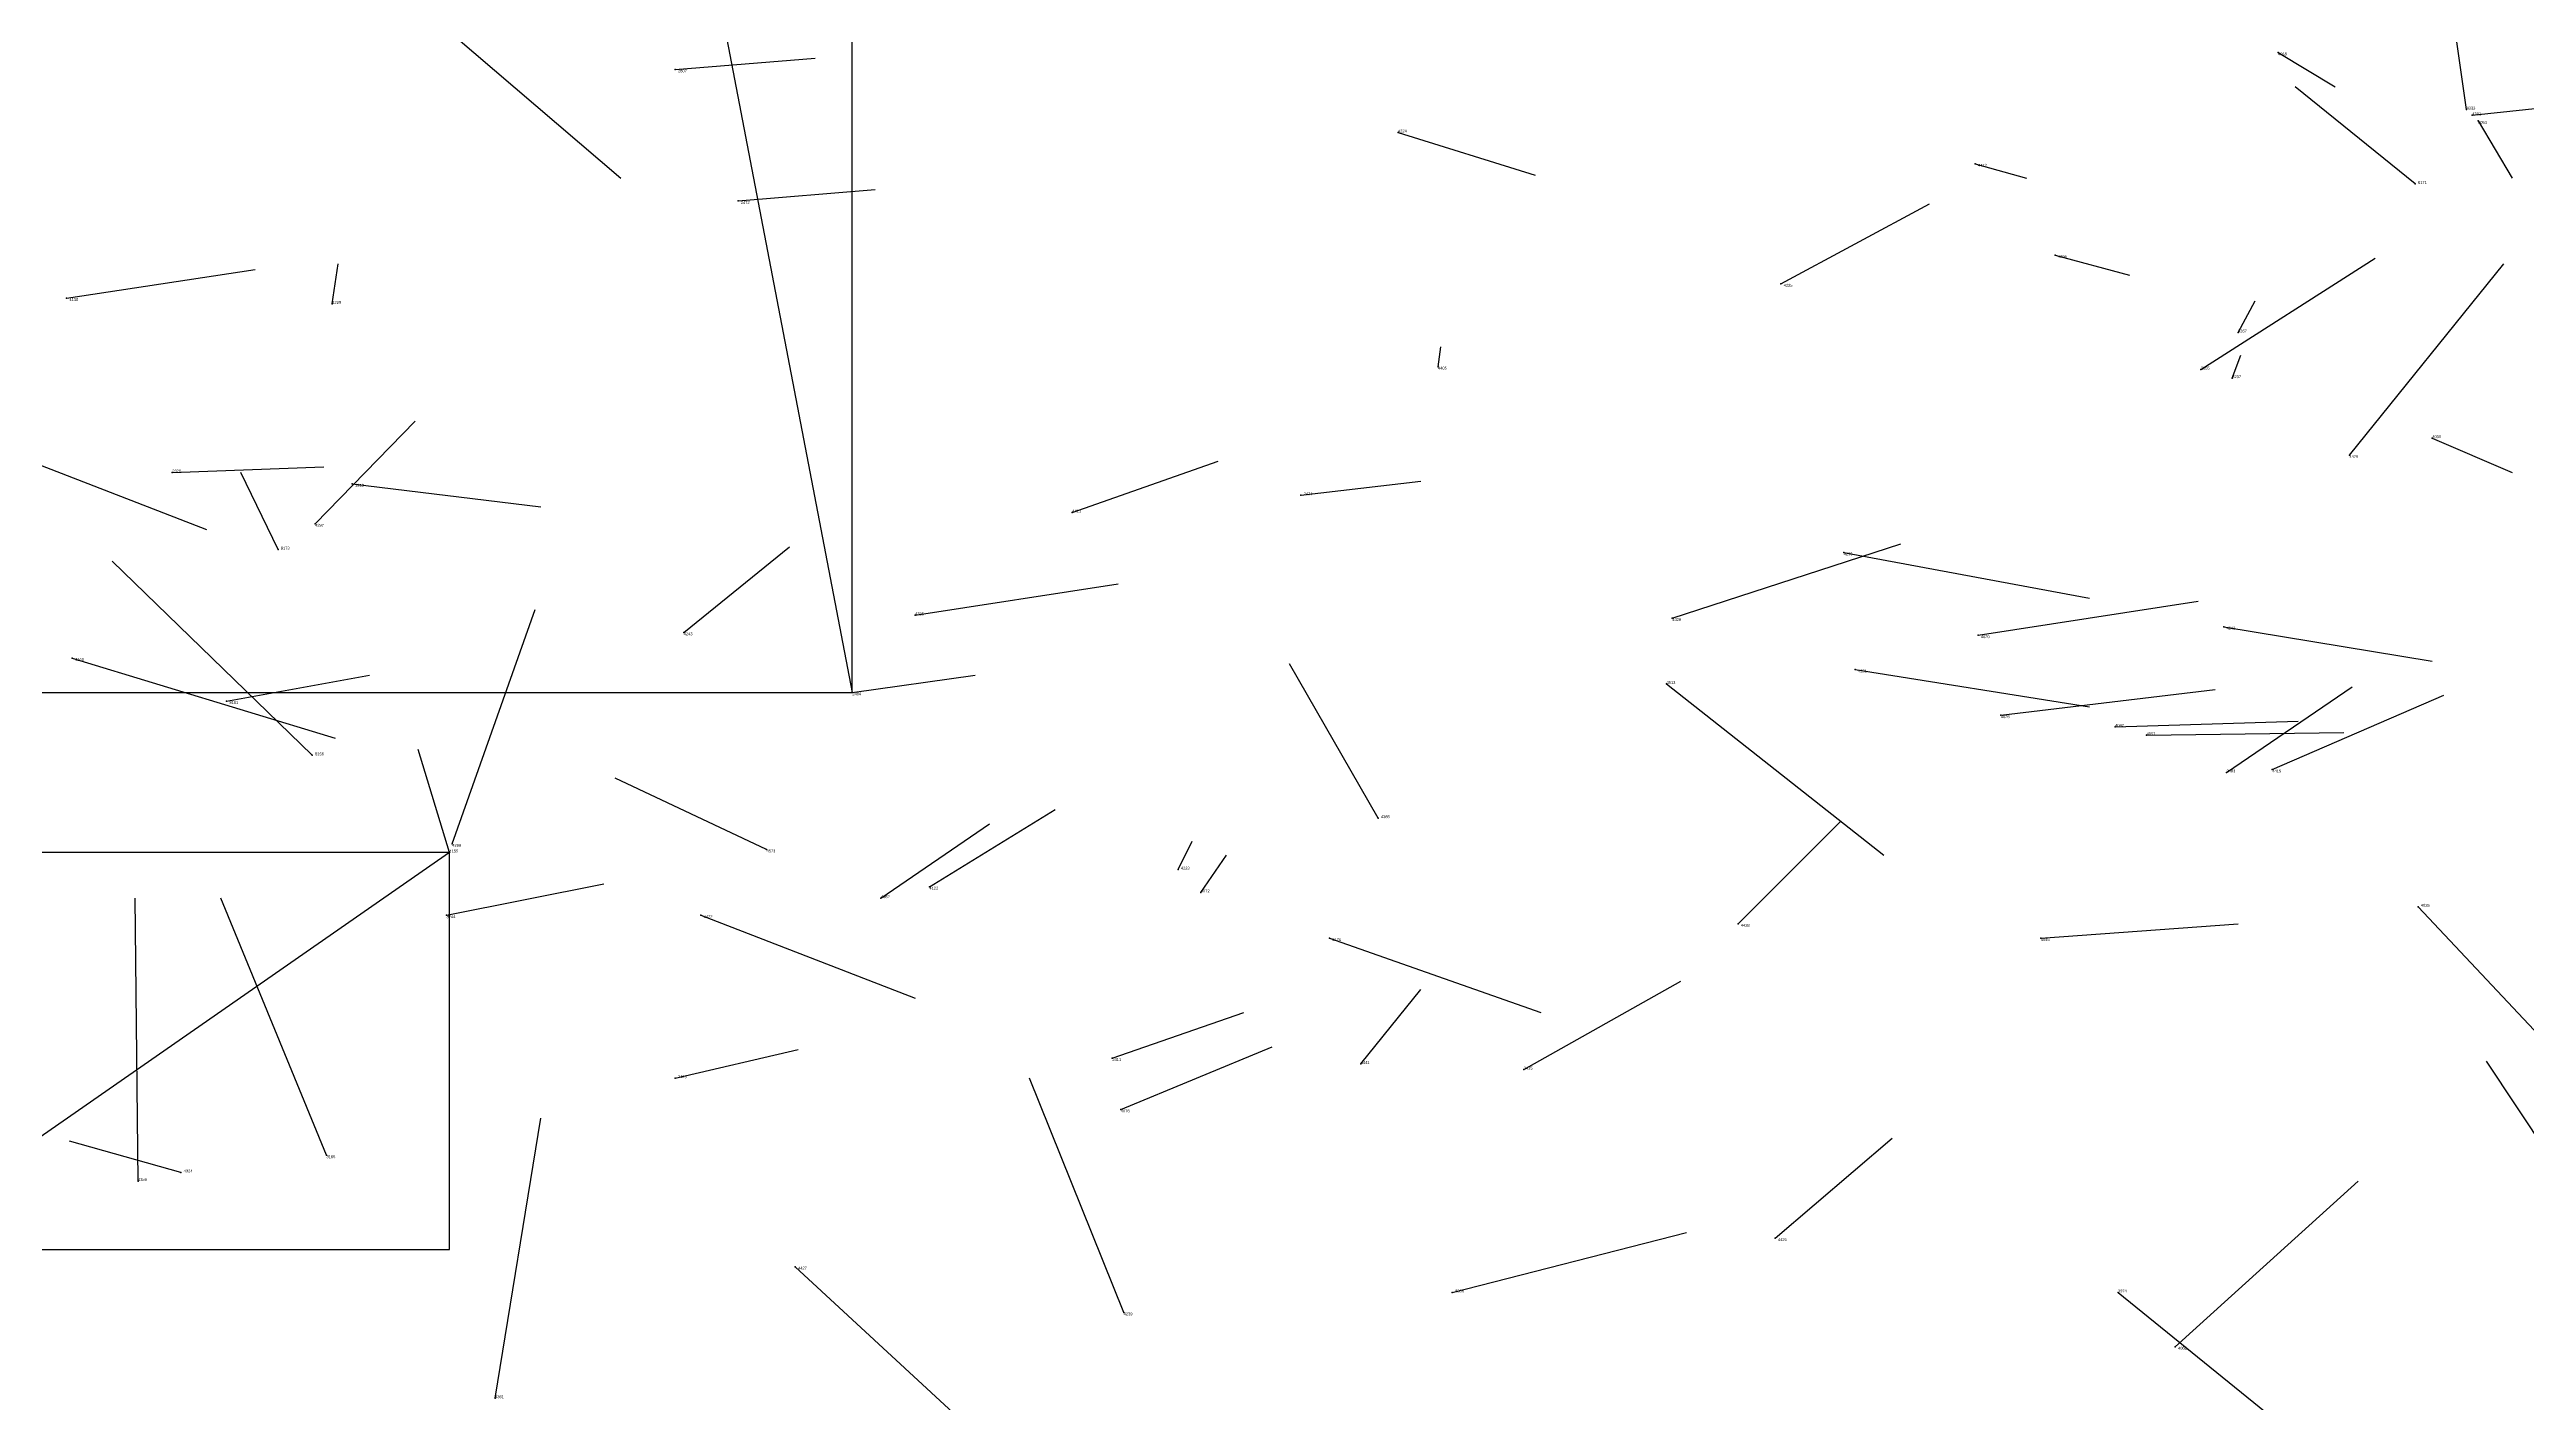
# Model space of a CAD drawing. Extents: x 59.1 to 70.8, y 600.3 to 605.1.
# Drawn here: x 65.823 to 66.69, y 602.813 to 603.286 of the extents above; entities that cross this region are included whole.
import ezdxf

# ---------------------------------------------------------------- set-up
doc = ezdxf.new("R2010")
doc.units = 0
for name, color, linetype in [('Clients', 3, 'CONTINUOUS'), ('Facilities', 3, 'CONTINUOUS'), ('Facilities_lines', 3, 'CONTINUOUS'), ('Min_max_boxes', 1, 'CONTINUOUS'), ('Normals', 1, 'CONTINUOUS'), ('Source_points', 5, 'CONTINUOUS'), ('Text', 3, 'CONTINUOUS')]:
    doc.layers.add(name, color=color, linetype=linetype)

msp = doc.modelspace()

# ---------------------------------------------------------------- linework, layer by layer
at = {"layer": 'Clients', "color": 5}
msp.add_point((66.104, 603.061, 449.438), dxfattribs=at)
at = {"layer": 'Facilities', "color": 3}
for p in [(66.603, 603.285, 455.538), (66.042, 603.279, 449.39), (66.669, 603.265, 458.35), (66.671, 603.263, 457.082), (66.673, 603.261, 455.466), (66.295, 603.257, 456.901), (66.497, 603.246, 457.372), (66.064, 603.233, 449.36), (66.651, 603.239, 459.037), (66.525, 603.214, 457.35), (65.829, 603.199, 457.568), (66.429, 603.204, 456.946), (65.922, 603.197, 457.044), (66.589, 603.187, 460.893), (66.309, 603.175, 457.139), (66.576, 603.174, 448.904), (66.587, 603.171, 460.847), (66.657, 603.15, 455.691), (65.866, 603.138, 449.438), (66.628, 603.144, 456.746), (65.929, 603.134, 457.6), (66.261, 603.13, 449.375), (65.916, 603.12, 456.219), (66.181, 603.124, 457.138), (65.903, 603.111, 461.003), (66.451, 603.11, 456.048), (66.126, 603.088, 458.435), (66.391, 603.087, 456.057), (66.045, 603.082, 456.095), (66.498, 603.081, 455.909), (66.584, 603.084, 455.903), (65.831, 603.073, 457.684), (66.455, 603.069, 456.025), (66.389, 603.064, 456.203), (65.885, 603.058, 462.963), (66.506, 603.053, 455.843), (66.546, 603.049, 455.692), (66.557, 603.046, 455.852), (65.915, 603.039, 459.684), (66.585, 603.033, 449.024), (66.601, 603.034, 457.029), (66.288, 603.017, 456.122), (65.964, 603.008, 456.265), (65.963, 603.005, 455.061), (66.074, 603.006, 455.109), (66.218, 602.999, 456.91), (66.131, 602.993, 456.058), (66.226, 602.991, 456.835), (65.962, 602.983, 462.993), (66.051, 602.983, 457.612), (66.114, 602.989, 456.088), (66.652, 602.986, 455.776), (66.271, 602.975, 462.319), (66.414, 602.98, 457.129), (66.52, 602.975, 455.79), (66.195, 602.933, 449.124), (66.282, 602.931, 457.156), (66.339, 602.929, 449.105), (66.042, 602.926, 449.493), (66.198, 602.915, 456.022), (65.92, 602.899, 459.571), (65.854, 602.89, 458.363), (65.869, 602.893, 456.976), (66.427, 602.87, 457.23), (66.084, 602.86, 457.615), (66.314, 602.851, 461.917), (66.547, 602.851, 455.567), (66.199, 602.844, 456.09), (66.567, 602.832, 456.715), (65.979, 602.814, 458.335)]:
    msp.add_point(p, dxfattribs=at)
at = {"layer": 'Facilities_lines', "color": 3}
for p, q in [((66.011, 603.545, 449.423), (66.104, 603.061, 449.438)), ((65.963, 603.005, 455.061), (65.763, 602.866, 455.051))]:
    msp.add_line(p, q, dxfattribs=at)
at = {"layer": 'Min_max_boxes', "color": 1}
for p, q in [((66.104, 603.061, 449.423), (66.104, 603.545, 449.423)), ((66.104, 603.061, 449.607), (66.104, 603.545, 449.607)), ((65.746, 603.061, 449.423), (66.104, 603.061, 449.423)), ((65.746, 603.061, 449.607), (66.104, 603.061, 449.607)), ((66.104, 603.061, 449.423), (66.104, 603.061, 449.607)), ((65.963, 603.005, 455.051), (65.763, 603.005, 455.051)), ((65.963, 603.005, 455.061), (65.763, 603.005, 455.061)), ((65.963, 602.866, 455.051), (65.963, 603.005, 455.051)), ((65.963, 602.866, 455.061), (65.963, 603.005, 455.061)), ((65.963, 603.005, 455.051), (65.963, 603.005, 455.061)), ((65.763, 602.866, 455.051), (65.963, 602.866, 455.051)), ((65.763, 602.866, 455.061), (65.963, 602.866, 455.061)), ((65.963, 602.866, 455.051), (65.963, 602.866, 455.061))]:
    msp.add_line(p, q, dxfattribs=at)
at = {"layer": 'Normals', "color": 1}
for p, q in [((66.669, 603.265, 458.35), (66.659, 603.335, 458.279)), ((65.947, 603.306, 459.682), (66.023, 603.241, 459.676)), ((66.603, 603.285, 455.538), (66.623, 603.273, 455.635)), ((66.042, 603.279, 449.39), (66.091, 603.283, 449.477)), ((66.651, 603.239, 459.037), (66.609, 603.273, 459.121)), ((66.671, 603.263, 457.082), (66.726, 603.269, 457.165)), ((66.673, 603.261, 455.466), (66.685, 603.241, 455.563)), ((66.295, 603.257, 456.901), (66.343, 603.242, 456.987)), ((66.497, 603.246, 457.372), (66.515, 603.241, 457.47)), ((66.064, 603.233, 449.36), (66.112, 603.237, 449.447)), ((66.429, 603.204, 456.946), (66.481, 603.232, 457.027)), ((65.829, 603.199, 457.568), (65.895, 603.209, 457.642)), ((65.922, 603.197, 457.044), (65.924, 603.211, 457.143)), ((66.525, 603.214, 457.35), (66.551, 603.207, 457.446)), ((66.576, 603.174, 448.904), (66.637, 603.213, 448.973)), ((66.628, 603.144, 456.746), (66.682, 603.211, 456.798)), ((66.589, 603.187, 460.893), (66.595, 603.198, 460.992)), ((66.309, 603.175, 457.139), (66.31, 603.182, 457.239)), ((66.587, 603.171, 460.847), (66.59, 603.179, 460.947)), ((65.785, 603.154, 460.315), (65.878, 603.118, 460.315)), ((65.916, 603.12, 456.219), (65.951, 603.156, 456.306)), ((66.657, 603.15, 455.691), (66.685, 603.138, 455.786)), ((65.866, 603.138, 449.438), (65.919, 603.14, 449.523)), ((65.903, 603.111, 461.003), (65.89, 603.138, 461.098)), ((66.181, 603.124, 457.138), (66.232, 603.142, 457.222)), ((65.929, 603.134, 457.6), (65.995, 603.126, 457.675)), ((66.261, 603.13, 449.375), (66.303, 603.135, 449.465)), ((66.045, 603.082, 456.095), (66.082, 603.112, 456.183)), ((66.391, 603.087, 456.057), (66.471, 603.113, 456.111)), ((65.915, 603.039, 459.684), (65.845, 603.107, 459.708)), ((66.451, 603.11, 456.048), (66.537, 603.094, 456.096)), ((66.126, 603.088, 458.435), (66.197, 603.099, 458.365)), ((65.964, 603.008, 456.265), (65.993, 603.09, 456.315)), ((66.498, 603.081, 455.909), (66.575, 603.093, 455.972)), ((66.584, 603.084, 455.903), (66.657, 603.072, 455.971)), ((65.831, 603.073, 457.684), (65.923, 603.045, 457.713)), ((66.288, 603.017, 456.122), (66.257, 603.071, 456.2)), ((66.455, 603.069, 456.025), (66.537, 603.056, 456.081)), ((65.885, 603.058, 462.963), (65.935, 603.067, 463.049)), ((66.104, 603.061, 449.438), (66.147, 603.067, 449.528)), ((66.389, 603.064, 456.203), (66.465, 603.004, 456.178)), ((66.506, 603.053, 455.843), (66.581, 603.062, 455.909)), ((66.585, 603.033, 449.024), (66.629, 603.063, 449.108)), ((66.601, 603.034, 457.029), (66.661, 603.06, 457.104)), ((66.546, 603.049, 455.692), (66.61, 603.051, 455.769)), ((66.557, 603.046, 455.852), (66.626, 603.047, 455.925)), ((65.963, 603.005, 455.061), (65.952, 603.041, 455.154)), ((66.074, 603.006, 455.109), (66.021, 603.031, 455.19)), ((66.131, 602.993, 456.058), (66.175, 603.02, 456.144)), ((66.414, 602.98, 457.129), (66.45, 603.016, 457.215)), ((66.114, 602.989, 456.088), (66.152, 603.015, 456.177)), ((66.218, 602.999, 456.91), (66.223, 603.009, 457.009)), ((66.226, 602.991, 456.835), (66.235, 603.004, 456.934)), ((65.962, 602.983, 462.993), (66.017, 602.994, 463.076)), ((65.854, 602.89, 458.363), (65.853, 602.989, 458.351)), ((65.92, 602.899, 459.571), (65.883, 602.989, 459.595)), ((66.051, 602.983, 457.612), (66.126, 602.954, 457.672)), ((66.652, 602.986, 455.776), (66.7, 602.935, 455.848)), ((66.271, 602.975, 462.319), (66.345, 602.949, 462.381)), ((66.52, 602.975, 455.79), (66.589, 602.98, 455.862)), ((66.282, 602.931, 457.156), (66.303, 602.957, 457.25)), ((66.339, 602.929, 449.105), (66.394, 602.96, 449.183)), ((66.195, 602.933, 449.124), (66.241, 602.949, 449.211)), ((66.042, 602.926, 449.493), (66.085, 602.936, 449.583)), ((66.198, 602.915, 456.022), (66.251, 602.937, 456.104)), ((66.729, 602.852, 456.647), (66.676, 602.932, 456.675)), ((66.199, 602.844, 456.09), (66.166, 602.926, 456.043)), ((65.979, 602.814, 458.335), (65.995, 602.912, 458.321)), ((65.869, 602.893, 456.976), (65.83, 602.904, 457.067)), ((66.427, 602.87, 457.23), (66.468, 602.905, 457.314)), ((66.567, 602.832, 456.715), (66.631, 602.89, 456.765)), ((66.314, 602.851, 461.917), (66.396, 602.872, 461.864)), ((66.084, 602.86, 457.615), (66.15, 602.799, 457.659)), ((66.547, 602.851, 455.567), (66.605, 602.804, 455.634))]:
    msp.add_line(p, q, dxfattribs=at)
at = {"layer": 'Source_points', "color": 5}
for p in [(66.603, 603.285, 455.538), (66.042, 603.279, 449.39), (66.669, 603.265, 458.35), (66.671, 603.263, 457.082), (66.673, 603.261, 455.466), (66.295, 603.257, 456.901), (66.497, 603.246, 457.372), (66.064, 603.233, 449.36), (66.651, 603.239, 459.037), (66.525, 603.214, 457.35), (65.829, 603.199, 457.568), (66.429, 603.204, 456.946), (65.922, 603.197, 457.044), (66.589, 603.187, 460.893), (66.309, 603.175, 457.139), (66.576, 603.174, 448.904), (66.587, 603.171, 460.847), (66.657, 603.15, 455.691), (65.866, 603.138, 449.438), (66.628, 603.144, 456.746), (65.929, 603.134, 457.6), (66.261, 603.13, 449.375), (65.916, 603.12, 456.219), (66.181, 603.124, 457.138), (65.903, 603.111, 461.003), (66.451, 603.11, 456.048), (66.126, 603.088, 458.435), (66.391, 603.087, 456.057), (66.045, 603.082, 456.095), (66.498, 603.081, 455.909), (66.584, 603.084, 455.903), (65.831, 603.073, 457.684), (66.455, 603.069, 456.025), (66.104, 603.061, 449.438), (66.389, 603.064, 456.203), (65.885, 603.058, 462.963), (66.506, 603.053, 455.843), (66.546, 603.049, 455.692), (66.557, 603.046, 455.852), (65.915, 603.039, 459.684), (66.585, 603.033, 449.024), (66.601, 603.034, 457.029), (66.288, 603.017, 456.122), (65.964, 603.008, 456.265), (65.963, 603.005, 455.061), (66.074, 603.006, 455.109), (66.218, 602.999, 456.91), (66.131, 602.993, 456.058), (66.226, 602.991, 456.835), (65.962, 602.983, 462.993), (66.051, 602.983, 457.612), (66.114, 602.989, 456.088), (66.652, 602.986, 455.776), (66.271, 602.975, 462.319), (66.414, 602.98, 457.129), (66.52, 602.975, 455.79), (66.195, 602.933, 449.124), (66.282, 602.931, 457.156), (66.339, 602.929, 449.105), (66.042, 602.926, 449.493), (66.198, 602.915, 456.022), (65.92, 602.899, 459.571), (65.854, 602.89, 458.363), (65.869, 602.893, 456.976), (66.427, 602.87, 457.23), (66.084, 602.86, 457.615), (66.314, 602.851, 461.917), (66.547, 602.851, 455.567), (66.199, 602.844, 456.09), (66.567, 602.832, 456.715), (65.979, 602.814, 458.335)]:
    msp.add_point(p, dxfattribs=at)

# ---------------------------------------------------------------- texts
at = {"layer": 'Text', "color": 3}
for s, p in [('4018', (66.603, 603.284, 455.538)), ('2807', (66.043, 603.278, 449.39)), ('4224', (66.295, 603.257, 456.901)), ('4333', (66.669, 603.265, 458.35)), ('4391', (66.671, 603.263, 457.082)), ('4054', (66.673, 603.26, 455.466)), ('4412', (66.498, 603.245, 457.372)), ('2472', (66.065, 603.232, 449.36)), ('8171', (66.652, 603.239, 459.037)), ('4396', (66.526, 603.213, 457.35)), ('4138', (65.83, 603.198, 457.568)), ('4229', (65.922, 603.197, 457.044)), ('4225', (66.43, 603.203, 456.946)), ('8267', (66.589, 603.187, 460.893)), ('4405', (66.309, 603.174, 457.139)), ('2355', (66.576, 603.174, 448.904)), ('8237', (66.587, 603.171, 460.847)), ('4030', (66.657, 603.15, 455.691)), ('2320', (65.866, 603.138, 449.438)), ('4479', (66.628, 603.143, 456.746)), ('3919', (65.93, 603.133, 457.6)), ('2474', (66.262, 603.13, 449.375)), ('4297', (65.916, 603.119, 456.219)), ('4411', (66.181, 603.124, 457.138)), ('8173', (65.904, 603.111, 461.003)), ('4236', (66.451, 603.109, 456.048)), ('4335', (66.126, 603.088, 458.435)), ('4429', (66.391, 603.086, 456.057)), ('4243', (66.045, 603.081, 456.095)), ('4020', (66.499, 603.08, 455.909)), ('4043', (66.585, 603.083, 455.903)), ('4160', (65.832, 603.072, 457.684)), ('4231', (66.456, 603.068, 456.025)), ('2484', (66.104, 603.06, 449.438)), ('4513', (66.389, 603.064, 456.203)), ('8191', (65.886, 603.057, 462.963)), ('4026', (66.506, 603.052, 455.843)), ('4047', (66.546, 603.049, 455.692)), ('4057', (66.557, 603.046, 455.852)), ('8156', (65.916, 603.039, 459.684)), ('2483', (66.585, 603.033, 449.024)), ('4415', (66.601, 603.033, 457.029)), ('4366', (66.289, 603.017, 456.122)), ('4299', (65.964, 603.007, 456.265)), ('4155', (65.963, 603.005, 455.061)), ('4573', (66.074, 603.005, 455.109)), ('4223', (66.219, 602.999, 456.91)), ('4062', (66.114, 602.989, 456.088)), ('4122', (66.131, 602.992, 456.058)), ('4072', (66.226, 602.991, 456.835)), ('8244', (65.962, 602.982, 462.993)), ('4422', (66.052, 602.982, 457.612)), ('4035', (66.653, 602.986, 455.776)), ('8176', (66.272, 602.974, 462.319)), ('4438', (66.415, 602.979, 457.129)), ('4045', (66.52, 602.974, 455.79)), ('2411', (66.195, 602.932, 449.124)), ('4441', (66.282, 602.931, 457.156)), ('2435', (66.339, 602.929, 449.105)), ('2423', (66.043, 602.926, 449.493)), ('4076', (66.198, 602.914, 456.022)), ('4324', (65.87, 602.893, 456.976)), ('8185', (65.92, 602.898, 459.571)), ('4359', (65.854, 602.89, 458.363)), ('4426', (66.428, 602.869, 457.23)), ('4427', (66.085, 602.859, 457.615)), ('8336', (66.315, 602.851, 461.917)), ('3974', (66.547, 602.851, 455.567)), ('4239', (66.199, 602.843, 456.09)), ('4068', (66.568, 602.831, 456.715)), ('4361', (65.979, 602.814, 458.335))]:
    msp.add_text(s, height=0.001, dxfattribs=at).set_placement(p)

doc.saveas('drawing.dxf')
